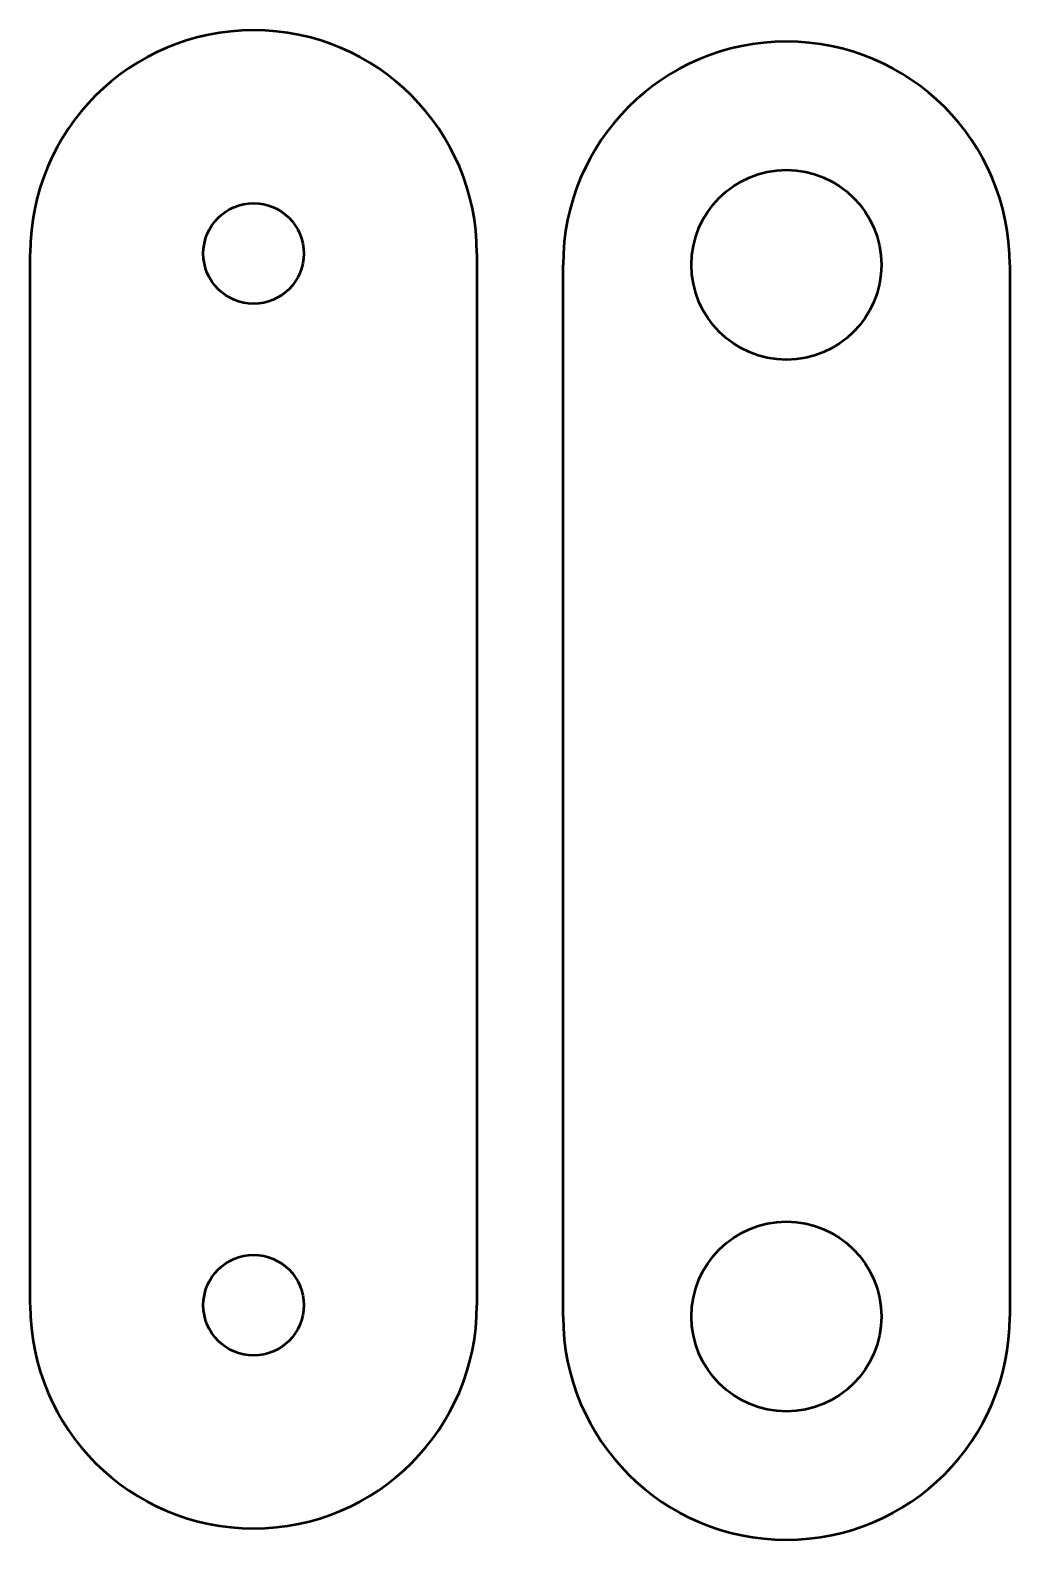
# Model space of a CAD drawing. Header units: millimetres. Extents: x 2.8 to 46.6, y 350 to 417.6.
import ezdxf

# ---------------------------------------------------------------- set-up
doc = ezdxf.new("R2010")
doc.units = ezdxf.units.MM
doc.layers.add('Visible (ISO)', color=7, linetype='Continuous', lineweight=50)

msp = doc.modelspace()

# ---------------------------------------------------------------- linework, layer by layer
at = {"layer": 'Visible (ISO)'}
for p, q in [((2.767, 360.543), (2.767, 407.643)), ((22.767, 407.643), (22.767, 360.543)), ((26.622, 360.035), (26.622, 407.135)), ((46.622, 407.135), (46.622, 360.035))]:
    msp.add_line(p, q, dxfattribs=at)
for centre, radius in [((36.622, 407.135), 4.25), ((12.767, 407.643), 2.25), ((36.622, 360.035), 4.25), ((12.767, 360.543), 2.25)]:
    msp.add_circle(centre, radius, dxfattribs=at)
for centre, start, end in [((12.767, 407.643), 0, 180), ((36.622, 407.135), 0, 180), ((12.767, 360.543), 180, 0), ((36.622, 360.035), 180, 0)]:
    msp.add_arc(centre, 10, start, end, dxfattribs=at)

doc.saveas('drawing.dxf')
